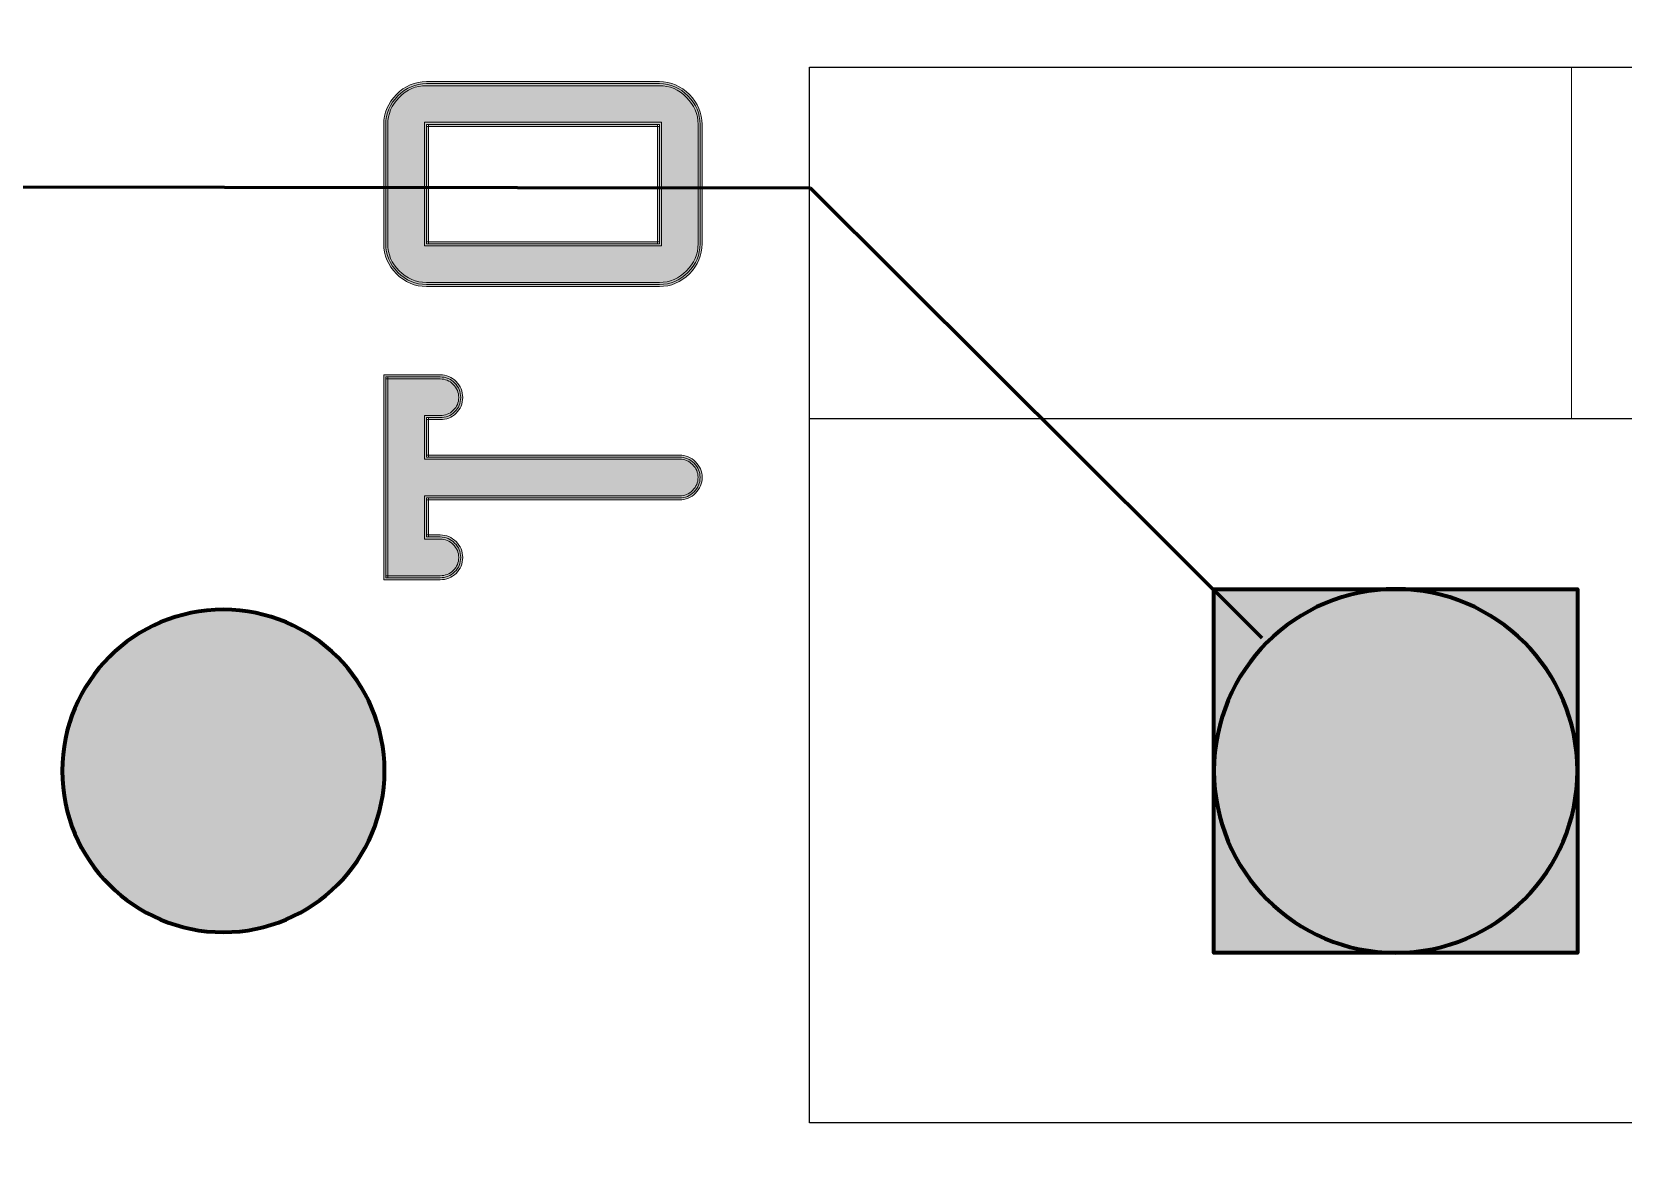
# Model space of a CAD drawing. Header units: inches. Extents: x 3.6 to 56.9, y 3.5 to 76.6.
# Drawn here: x 30.73 to 37.63, y 21.8 to 26.71 of the extents above; entities that cross this region are included whole.
import ezdxf

# ---------------------------------------------------------------- set-up
doc = ezdxf.new("R2010")
doc.units = ezdxf.units.IN
doc.header["$MEASUREMENT"] = 0
for name, color, linetype in [('board', 7, 'Continuous'), ('copper', 7, 'Continuous'), ('mask', 7, 'Continuous'), ('silk', 7, 'Continuous')]:
    doc.layers.add(name, color=color, linetype=linetype)

msp = doc.modelspace()

# ---------------------------------------------------------------- hatches: boundary and pattern name
at = {"layer": 'mask', "true_color": 0xffffff}
h = msp.add_hatch(color=7, dxfattribs=at)
h.dxf.hatch_style = 2
h.paths.add_polyline_path([(35.8553, 24.2939), (37.4301, 24.2939), (37.4301, 22.7191), (35.8553, 22.7191)])
h = msp.add_hatch(color=7, dxfattribs=at)
edge = h.paths.add_edge_path()
edge.add_spline(control_points=[(37.4301, 23.5065), (37.4301, 23.0716), (37.0776, 22.7191), (36.6427, 22.7191), (36.2079, 22.7191), (35.8553, 23.0716), (35.8553, 23.5065), (35.8553, 23.9413), (36.2079, 24.2939), (36.6427, 24.2939), (37.0776, 24.2939), (37.4301, 23.9413), (37.4301, 23.5065)], knot_values=[0, 0, 0, 0, 1, 1, 1, 2, 2, 2, 3, 3, 3, 4, 4, 4, 4], degree=3, periodic=1)
h = msp.add_hatch(color=7, dxfattribs=at)
edge = h.paths.add_edge_path()
edge.add_spline(control_points=[(30.8642, 23.5065), (30.8642, 23.8922), (31.177, 24.205), (31.5627, 24.205), (31.9485, 24.205), (32.2612, 23.8922), (32.2612, 23.5065), (32.2612, 23.1207), (31.9485, 22.808), (31.5627, 22.808), (31.177, 22.808), (30.8642, 23.1207), (30.8642, 23.5065)], knot_values=[0, 0, 0, 0, 1, 1, 1, 2, 2, 2, 3, 3, 3, 4, 4, 4, 4], degree=3, periodic=1)
at = {"layer": 'silk', "true_color": 0xffffff}
h = msp.add_hatch(color=7, dxfattribs=at)
h.dxf.hatch_style = 2
h.paths.add_polyline_path([(33.452, 25.7806), (32.4427, 25.7806), (32.4339, 25.7806), (32.4339, 25.7894), (32.4339, 26.3063), (32.4339, 26.3151), (32.4427, 26.3151), (33.452, 26.3151), (33.4608, 26.3151), (33.4608, 26.3063), (33.4608, 25.7894), (33.4608, 25.7806)])
h.paths.add_polyline_path([(33.4432, 25.7894), (33.4432, 26.3063), (33.452, 26.3063), (33.452, 26.2975), (32.4427, 26.2975), (32.4427, 26.3063), (32.4515, 26.3063), (32.4515, 25.7894), (32.4427, 25.7894), (32.4427, 25.7982), (33.452, 25.7982), (33.452, 25.7894)])
edge = h.paths.add_edge_path()
edge.add_spline(control_points=[(33.452, 25.6218), (33.498, 25.6218), (33.5361, 25.6379), (33.5698, 25.6716), (33.6035, 25.7053), (33.6196, 25.7434), (33.6196, 25.7894), (33.6196, 25.7894), (33.6196, 26.3063), (33.6196, 26.3063), (33.6196, 26.351), (33.6035, 26.3889), (33.5697, 26.4232), (33.536, 26.4575), (33.4979, 26.4738), (33.452, 26.4738), (33.452, 26.4738), (32.4427, 26.4738), (32.4427, 26.4738), (32.3968, 26.4738), (32.3587, 26.4575), (32.325, 26.4232), (32.2912, 26.3889), (32.2751, 26.351), (32.2751, 26.3063), (32.2751, 26.3063), (32.2751, 25.7894), (32.2751, 25.7894), (32.2751, 25.7434), (32.2912, 25.7053), (32.3249, 25.6716), (32.3586, 25.6379), (32.3967, 25.6218), (32.4427, 25.6218), (32.4427, 25.6218), (33.452, 25.6218), (33.452, 25.6218)], knot_values=[0, 0, 0, 0, 1, 1, 1, 2, 2, 2, 3, 3, 3, 4, 4, 4, 5, 5, 5, 6, 6, 6, 7, 7, 7, 8, 8, 8, 9, 9, 9, 10, 10, 10, 11, 11, 11, 12, 12, 12, 12], degree=3, periodic=1)
edge = h.paths.add_edge_path()
edge.add_spline(control_points=[(33.452, 25.6042), (33.452, 25.6042), (32.4427, 25.6042), (32.4427, 25.6042), (32.3932, 25.6042), (32.3486, 25.623), (32.3125, 25.6592), (32.2763, 25.6953), (32.2575, 25.7399), (32.2575, 25.7894), (32.2575, 25.7894), (32.2575, 26.3063), (32.2575, 26.3063), (32.2575, 26.3546), (32.2763, 26.3989), (32.3124, 26.4356), (32.3485, 26.4723), (32.3931, 26.4915), (32.4427, 26.4915), (32.4427, 26.4915), (33.452, 26.4915), (33.452, 26.4915), (33.5016, 26.4915), (33.5461, 26.4723), (33.5823, 26.4356), (33.6184, 26.3989), (33.6372, 26.3546), (33.6372, 26.3063), (33.6372, 26.3063), (33.6372, 25.7894), (33.6372, 25.7894), (33.6372, 25.7399), (33.6184, 25.6953), (33.5822, 25.6592), (33.5461, 25.623), (33.5015, 25.6042), (33.452, 25.6042)], knot_values=[0, 0, 0, 0, 1, 1, 1, 2, 2, 2, 3, 3, 3, 4, 4, 4, 5, 5, 5, 6, 6, 6, 7, 7, 7, 8, 8, 8, 9, 9, 9, 10, 10, 10, 11, 11, 11, 12, 12, 12, 12], degree=3, periodic=1)
edge = h.paths.add_edge_path()
edge.add_spline(control_points=[(32.502, 24.3518), (32.5248, 24.3518), (32.5426, 24.359), (32.5588, 24.3747), (32.575, 24.3903), (32.5823, 24.4077), (32.5823, 24.4303), (32.5823, 24.453), (32.5749, 24.4707), (32.5587, 24.487), (32.5425, 24.5032), (32.5247, 24.5106), (32.502, 24.5106), (32.502, 24.5106), (32.4427, 24.5106), (32.4427, 24.5106), (32.4427, 24.5106), (32.4339, 24.5106), (32.4339, 24.5106), (32.4339, 24.5106), (32.4339, 24.5194), (32.4339, 24.5194), (32.4339, 24.5194), (32.4339, 24.6888), (32.4339, 24.6888), (32.4339, 24.6888), (32.4339, 24.6976), (32.4339, 24.6976), (32.4339, 24.6976), (32.4427, 24.6976), (32.4427, 24.6976), (32.4427, 24.6976), (33.5393, 24.6976), (33.5393, 24.6976), (33.562, 24.6976), (33.5797, 24.705), (33.596, 24.7212), (33.6122, 24.7374), (33.6196, 24.7551), (33.6196, 24.7778), (33.6196, 24.7993), (33.6122, 24.8164), (33.596, 24.8327), (33.5797, 24.8489), (33.562, 24.8563), (33.5393, 24.8563), (33.5393, 24.8563), (32.4427, 24.8563), (32.4427, 24.8563), (32.4427, 24.8563), (32.4339, 24.8563), (32.4339, 24.8563), (32.4339, 24.8563), (32.4339, 24.8651), (32.4339, 24.8651), (32.4339, 24.8651), (32.4339, 25.0363), (32.4339, 25.0363), (32.4339, 25.0363), (32.4339, 25.0451), (32.4339, 25.0451), (32.4339, 25.0451), (32.4427, 25.0451), (32.4427, 25.0451), (32.4427, 25.0451), (32.502, 25.0451), (32.502, 25.0451), (32.5248, 25.0451), (32.5426, 25.0522), (32.5588, 25.0679), (32.575, 25.0836), (32.5823, 25.1009), (32.5823, 25.1236), (32.5823, 25.1463), (32.5749, 25.164), (32.5587, 25.1802), (32.5425, 25.1964), (32.5247, 25.2038), (32.502, 25.2038), (32.502, 25.2038), (32.2663, 25.2038), (32.2663, 25.2038), (32.2663, 25.2038), (32.2663, 25.2126), (32.2663, 25.2126), (32.2663, 25.2126), (32.2751, 25.2126), (32.2751, 25.2126), (32.2751, 25.2126), (32.2751, 24.343), (32.2751, 24.343), (32.2751, 24.343), (32.2663, 24.343), (32.2663, 24.343), (32.2663, 24.343), (32.2663, 24.3518), (32.2663, 24.3518), (32.2663, 24.3518), (32.502, 24.3518), (32.502, 24.3518)], knot_values=[0, 0, 0, 0, 1, 1, 1, 2, 2, 2, 3, 3, 3, 4, 4, 4, 5, 5, 5, 6, 6, 6, 7, 7, 7, 8, 8, 8, 9, 9, 9, 10, 10, 10, 11, 11, 11, 12, 12, 12, 13, 13, 13, 14, 14, 14, 15, 15, 15, 16, 16, 16, 17, 17, 17, 18, 18, 18, 19, 19, 19, 20, 20, 20, 21, 21, 21, 22, 22, 22, 23, 23, 23, 24, 24, 24, 25, 25, 25, 26, 26, 26, 27, 27, 27, 28, 28, 28, 29, 29, 29, 30, 30, 30, 31, 31, 31, 32, 32, 32, 33, 33, 33, 33], degree=3, periodic=1)
edge = h.paths.add_edge_path()
edge.add_spline(control_points=[(32.502, 24.3342), (32.502, 24.3342), (32.2663, 24.3342), (32.2663, 24.3342), (32.2663, 24.3342), (32.2575, 24.3342), (32.2575, 24.3342), (32.2575, 24.3342), (32.2575, 24.343), (32.2575, 24.343), (32.2575, 24.343), (32.2575, 25.2126), (32.2575, 25.2126), (32.2575, 25.2126), (32.2575, 25.2215), (32.2575, 25.2215), (32.2575, 25.2215), (32.2663, 25.2215), (32.2663, 25.2215), (32.2663, 25.2215), (32.502, 25.2215), (32.502, 25.2215), (32.5283, 25.2215), (32.5525, 25.2114), (32.5712, 25.1927), (32.5898, 25.174), (32.5999, 25.1498), (32.5999, 25.1236), (32.5999, 25.0974), (32.5898, 25.0734), (32.571, 25.0553), (32.5523, 25.0372), (32.5282, 25.0275), (32.502, 25.0275), (32.502, 25.0275), (32.4427, 25.0275), (32.4427, 25.0275), (32.4427, 25.0275), (32.4427, 25.0363), (32.4427, 25.0363), (32.4427, 25.0363), (32.4515, 25.0363), (32.4515, 25.0363), (32.4515, 25.0363), (32.4515, 24.8651), (32.4515, 24.8651), (32.4515, 24.8651), (32.4427, 24.8651), (32.4427, 24.8651), (32.4427, 24.8651), (32.4427, 24.874), (32.4427, 24.874), (32.4427, 24.874), (33.5393, 24.874), (33.5393, 24.874), (33.5655, 24.874), (33.5897, 24.8639), (33.6084, 24.8452), (33.6271, 24.8265), (33.6372, 24.8029), (33.6372, 24.7778), (33.6372, 24.7516), (33.6271, 24.7274), (33.6084, 24.7087), (33.5897, 24.69), (33.5655, 24.68), (33.5393, 24.68), (33.5393, 24.68), (32.4427, 24.68), (32.4427, 24.68), (32.4427, 24.68), (32.4427, 24.6888), (32.4427, 24.6888), (32.4427, 24.6888), (32.4515, 24.6888), (32.4515, 24.6888), (32.4515, 24.6888), (32.4515, 24.5194), (32.4515, 24.5194), (32.4515, 24.5194), (32.4427, 24.5194), (32.4427, 24.5194), (32.4427, 24.5194), (32.4427, 24.5282), (32.4427, 24.5282), (32.4427, 24.5282), (32.502, 24.5282), (32.502, 24.5282), (32.5283, 24.5282), (32.5525, 24.5181), (32.5712, 24.4994), (32.5898, 24.4807), (32.5999, 24.4565), (32.5999, 24.4303), (32.5999, 24.4041), (32.5898, 24.3801), (32.571, 24.362), (32.5523, 24.3439), (32.5282, 24.3342), (32.502, 24.3342)], knot_values=[0, 0, 0, 0, 1, 1, 1, 2, 2, 2, 3, 3, 3, 4, 4, 4, 5, 5, 5, 6, 6, 6, 7, 7, 7, 8, 8, 8, 9, 9, 9, 10, 10, 10, 11, 11, 11, 12, 12, 12, 13, 13, 13, 14, 14, 14, 15, 15, 15, 16, 16, 16, 17, 17, 17, 18, 18, 18, 19, 19, 19, 20, 20, 20, 21, 21, 21, 22, 22, 22, 23, 23, 23, 24, 24, 24, 25, 25, 25, 26, 26, 26, 27, 27, 27, 28, 28, 28, 29, 29, 29, 30, 30, 30, 31, 31, 31, 32, 32, 32, 33, 33, 33, 33], degree=3, periodic=1)
h = msp.add_hatch(color=7, dxfattribs=at)
h.dxf.hatch_style = 2
h.paths.add_polyline_path([(33.452, 25.7894), (33.452, 26.3063), (32.4427, 26.3063), (32.4427, 25.7894)])
edge = h.paths.add_edge_path()
edge.add_spline(control_points=[(33.452, 25.613), (33.452, 25.613), (32.4427, 25.613), (32.4427, 25.613), (32.3949, 25.613), (32.3536, 25.6305), (32.3187, 25.6654), (32.2838, 25.7003), (32.2663, 25.7417), (32.2663, 25.7894), (32.2663, 25.7894), (32.2663, 26.3063), (32.2663, 26.3063), (32.2663, 26.3528), (32.2838, 26.3939), (32.3187, 26.4294), (32.3536, 26.4649), (32.3949, 26.4826), (32.4427, 26.4826), (32.4427, 26.4826), (33.452, 26.4826), (33.452, 26.4826), (33.4997, 26.4826), (33.5411, 26.4649), (33.576, 26.4294), (33.6109, 26.3939), (33.6284, 26.3528), (33.6284, 26.3063), (33.6284, 26.3063), (33.6284, 25.7894), (33.6284, 25.7894), (33.6284, 25.7417), (33.6109, 25.7003), (33.576, 25.6654), (33.5411, 25.6305), (33.4997, 25.613), (33.452, 25.613)], knot_values=[0, 0, 0, 0, 1, 1, 1, 2, 2, 2, 3, 3, 3, 4, 4, 4, 5, 5, 5, 6, 6, 6, 7, 7, 7, 8, 8, 8, 9, 9, 9, 10, 10, 10, 11, 11, 11, 12, 12, 12, 12], degree=3, periodic=1)
edge = h.paths.add_edge_path()
edge.add_spline(control_points=[(32.502, 24.343), (32.502, 24.343), (32.2663, 24.343), (32.2663, 24.343), (32.2663, 24.343), (32.2663, 25.2126), (32.2663, 25.2126), (32.2663, 25.2126), (32.502, 25.2126), (32.502, 25.2126), (32.5265, 25.2126), (32.5475, 25.2039), (32.5649, 25.1865), (32.5824, 25.169), (32.5911, 25.148), (32.5911, 25.1236), (32.5911, 25.0991), (32.5824, 25.0785), (32.5649, 25.0616), (32.5475, 25.0447), (32.5265, 25.0363), (32.502, 25.0363), (32.502, 25.0363), (32.4427, 25.0363), (32.4427, 25.0363), (32.4427, 25.0363), (32.4427, 24.8651), (32.4427, 24.8651), (32.4427, 24.8651), (33.5393, 24.8651), (33.5393, 24.8651), (33.5638, 24.8651), (33.5847, 24.8564), (33.6022, 24.8389), (33.6197, 24.8215), (33.6284, 24.8011), (33.6284, 24.7778), (33.6284, 24.7534), (33.6197, 24.7324), (33.6022, 24.715), (33.5847, 24.6975), (33.5638, 24.6888), (33.5393, 24.6888), (33.5393, 24.6888), (32.4427, 24.6888), (32.4427, 24.6888), (32.4427, 24.6888), (32.4427, 24.5194), (32.4427, 24.5194), (32.4427, 24.5194), (32.502, 24.5194), (32.502, 24.5194), (32.5265, 24.5194), (32.5475, 24.5107), (32.5649, 24.4932), (32.5824, 24.4757), (32.5911, 24.4548), (32.5911, 24.4303), (32.5911, 24.4059), (32.5824, 24.3852), (32.5649, 24.3683), (32.5475, 24.3515), (32.5265, 24.343), (32.502, 24.343)], knot_values=[0, 0, 0, 0, 1, 1, 1, 2, 2, 2, 3, 3, 3, 4, 4, 4, 5, 5, 5, 6, 6, 6, 7, 7, 7, 8, 8, 8, 9, 9, 9, 10, 10, 10, 11, 11, 11, 12, 12, 12, 13, 13, 13, 14, 14, 14, 15, 15, 15, 16, 16, 16, 17, 17, 17, 18, 18, 18, 19, 19, 19, 20, 20, 20, 21, 21, 21, 21], degree=3, periodic=1)

# ---------------------------------------------------------------- linework, layer by layer
at = {"layer": 'board', "color": 7, "lineweight": 20, "true_color": 0xffffff}
msp.add_open_spline([(56.8521, 12.1646), (56.8521, 12.1646), (55.3337, 10.6434), (55.3337, 10.6434), (55.3337, 10.6434), (43.9474, 10.6434), (43.9474, 10.6434), (43.9474, 10.6434), (41.4173, 8.1094), (41.4173, 8.1094), (41.4173, 8.1094), (8.7761, 8.1094), (8.7761, 8.1094), (8.7761, 8.1094), (6.246, 10.6434), (6.246, 10.6434), (6.246, 10.6434), (4.7111, 10.6434), (4.7111, 10.6434), (4.2186, 10.5873), (3.7727, 10.9401), (3.7148, 11.4312), (3.7074, 11.4979), (3.7074, 11.5709), (3.7148, 11.6404), (3.7148, 11.6404), (3.7148, 75.5088), (3.7148, 75.5088), (3.6569, 76.0016), (4.0097, 76.4482), (4.5011, 76.5061), (4.5706, 76.5142), (4.6408, 76.5142), (4.7114, 76.5061), (4.7114, 76.5061), (55.8558, 76.5061), (55.8558, 76.5061), (56.3487, 76.5636), (56.7949, 76.2104), (56.8521, 75.7176), (56.8602, 75.6481), (56.8602, 75.5779), (56.8521, 75.5088), (56.8521, 75.5088), (56.8521, 12.1646), (56.8521, 12.1646)], degree=3, knots=[0, 0, 0, 0, 1, 1, 1, 2, 2, 2, 3, 3, 3, 4, 4, 4, 5, 5, 5, 6, 6, 6, 7, 7, 7, 8, 8, 8, 9, 9, 9, 10, 10, 10, 11, 11, 11, 12, 12, 12, 13, 13, 13, 14, 14, 14, 15, 15, 15, 15], dxfattribs=at)
at = {"layer": 'copper', "color": 7, "lineweight": 60, "true_color": 0xffffff}
for points in [[(34.1072, 26.0299), (29.027, 26.035)], [(36.0645, 24.0818), (34.1072, 26.0297)]]:
    msp.add_lwpolyline(points, dxfattribs=at)
at = {"layer": 'copper', "color": 7, "lineweight": 50, "true_color": 0xffffff}
msp.add_lwpolyline([(35.8553, 24.2939), (37.4301, 24.2939), (37.4301, 22.7191), (35.8553, 22.7191), (35.8553, 24.2939)], dxfattribs=at)
for points in [[(37.4301, 23.5065), (37.4301, 23.0716), (37.0776, 22.7191), (36.6427, 22.7191), (36.2079, 22.7191), (35.8553, 23.0716), (35.8553, 23.5065), (35.8553, 23.9413), (36.2079, 24.2939), (36.6427, 24.2939), (37.0776, 24.2939), (37.4301, 23.9413), (37.4301, 23.5065)], [(30.8642, 23.5065), (30.8642, 23.8922), (31.177, 24.205), (31.5627, 24.205), (31.9485, 24.205), (32.2612, 23.8922), (32.2612, 23.5065), (32.2612, 23.1207), (31.9485, 22.808), (31.5627, 22.808), (31.177, 22.808), (30.8642, 23.1207), (30.8642, 23.5065)]]:
    msp.add_open_spline(points, degree=3, knots=[0, 0, 0, 0, 1, 1, 1, 2, 2, 2, 3, 3, 3, 4, 4, 4, 4], dxfattribs=at)
at = {"layer": 'mask', "lineweight": 0}
msp.add_lwpolyline([(35.8553, 24.2939), (37.4301, 24.2939), (37.4301, 22.7191), (35.8553, 22.7191), (35.8553, 24.2939)], dxfattribs=at)
at = {"layer": 'mask', "color": 7, "lineweight": 80, "true_color": 0xffffff}
msp.add_lwpolyline([(35.8553, 24.2939), (37.4301, 24.2939), (37.4301, 22.7191), (35.8553, 22.7191), (35.8553, 24.2939)], dxfattribs=at)
at = {"layer": 'mask', "lineweight": 0}
for points in [[(37.4301, 23.5065), (37.4301, 23.0716), (37.0776, 22.7191), (36.6427, 22.7191), (36.2079, 22.7191), (35.8553, 23.0716), (35.8553, 23.5065), (35.8553, 23.9413), (36.2079, 24.2939), (36.6427, 24.2939), (37.0776, 24.2939), (37.4301, 23.9413), (37.4301, 23.5065)], [(30.8642, 23.5065), (30.8642, 23.8922), (31.177, 24.205), (31.5627, 24.205), (31.9485, 24.205), (32.2612, 23.8922), (32.2612, 23.5065), (32.2612, 23.1207), (31.9485, 22.808), (31.5627, 22.808), (31.177, 22.808), (30.8642, 23.1207), (30.8642, 23.5065)]]:
    msp.add_open_spline(points, degree=3, knots=[0, 0, 0, 0, 1, 1, 1, 2, 2, 2, 3, 3, 3, 4, 4, 4, 4], dxfattribs=at)
at = {"layer": 'mask', "color": 7, "lineweight": 80, "true_color": 0xffffff}
for points in [[(37.4301, 23.5065), (37.4301, 23.0716), (37.0776, 22.7191), (36.6427, 22.7191), (36.2079, 22.7191), (35.8553, 23.0716), (35.8553, 23.5065), (35.8553, 23.9413), (36.2079, 24.2939), (36.6427, 24.2939), (37.0776, 24.2939), (37.4301, 23.9413), (37.4301, 23.5065)], [(30.8642, 23.5065), (30.8642, 23.8922), (31.177, 24.205), (31.5627, 24.205), (31.9485, 24.205), (32.2612, 23.8922), (32.2612, 23.5065), (32.2612, 23.1207), (31.9485, 22.808), (31.5627, 22.808), (31.177, 22.808), (30.8642, 23.1207), (30.8642, 23.5065)]]:
    msp.add_open_spline(points, degree=3, knots=[0, 0, 0, 0, 1, 1, 1, 2, 2, 2, 3, 3, 3, 4, 4, 4, 4], dxfattribs=at)
at = {"layer": 'silk', "color": 7, "lineweight": 25, "true_color": 0xffffff}
for points in [[(34.1027, 26.5545), (44.2627, 26.5545)], [(34.1027, 21.9825), (34.1027, 26.5545)], [(34.1027, 26.5545), (44.2627, 26.5545)], [(34.1027, 25.0305), (34.1027, 26.5545)], [(44.2627, 25.0305), (34.1027, 25.0305)], [(44.2627, 21.9825), (34.1027, 21.9825)]]:
    msp.add_lwpolyline(points, dxfattribs=at)
at = {"layer": 'silk', "color": 7, "lineweight": 13, "true_color": 0xffffff}
msp.add_lwpolyline([(37.4047, 26.5545), (37.4047, 25.0305)], dxfattribs=at)
at = {"layer": 'silk', "lineweight": 0}
for points in [[(33.452, 25.7806), (32.4427, 25.7806), (32.4339, 25.7806), (32.4339, 25.7894), (32.4339, 26.3063), (32.4339, 26.3151), (32.4427, 26.3151), (33.452, 26.3151), (33.4608, 26.3151), (33.4608, 26.3063), (33.4608, 25.7894), (33.4608, 25.7806), (33.452, 25.7806)], [(33.452, 25.7894), (33.452, 26.3063), (32.4427, 26.3063), (32.4427, 25.7894), (33.452, 25.7894)], [(33.4432, 25.7894), (33.4432, 26.3063), (33.452, 26.3063), (33.452, 26.2975), (32.4427, 26.2975), (32.4427, 26.3063), (32.4515, 26.3063), (32.4515, 25.7894), (32.4427, 25.7894), (32.4427, 25.7982), (33.452, 25.7982), (33.452, 25.7894), (33.4432, 25.7894)], [(35.8553, 24.2939), (37.4301, 24.2939), (37.4301, 22.7191), (35.8553, 22.7191), (35.8553, 24.2939)]]:
    msp.add_lwpolyline(points, dxfattribs=at)
at = {"layer": 'silk', "color": 18, "lineweight": 80, "true_color": 0x000000}
msp.add_lwpolyline([(35.8553, 24.2939), (37.4301, 24.2939), (37.4301, 22.7191), (35.8553, 22.7191), (35.8553, 24.2939)], dxfattribs=at)
at = {"layer": 'silk', "lineweight": 0}
for points, knots in [([(33.452, 25.6042), (33.452, 25.6042), (32.4427, 25.6042), (32.4427, 25.6042), (32.3932, 25.6042), (32.3486, 25.623), (32.3125, 25.6592), (32.2763, 25.6953), (32.2575, 25.7399), (32.2575, 25.7894), (32.2575, 25.7894), (32.2575, 26.3063), (32.2575, 26.3063), (32.2575, 26.3546), (32.2763, 26.3989), (32.3124, 26.4356), (32.3485, 26.4723), (32.3931, 26.4915), (32.4427, 26.4915), (32.4427, 26.4915), (33.452, 26.4915), (33.452, 26.4915), (33.5016, 26.4915), (33.5461, 26.4723), (33.5823, 26.4356), (33.6184, 26.3989), (33.6372, 26.3546), (33.6372, 26.3063), (33.6372, 26.3063), (33.6372, 25.7894), (33.6372, 25.7894), (33.6372, 25.7399), (33.6184, 25.6953), (33.5822, 25.6592), (33.5461, 25.623), (33.5015, 25.6042), (33.452, 25.6042)], [0, 0, 0, 0, 1, 1, 1, 2, 2, 2, 3, 3, 3, 4, 4, 4, 5, 5, 5, 6, 6, 6, 7, 7, 7, 8, 8, 8, 9, 9, 9, 10, 10, 10, 11, 11, 11, 12, 12, 12, 12]), ([(33.452, 25.613), (33.452, 25.613), (32.4427, 25.613), (32.4427, 25.613), (32.3949, 25.613), (32.3536, 25.6305), (32.3187, 25.6654), (32.2838, 25.7003), (32.2663, 25.7417), (32.2663, 25.7894), (32.2663, 25.7894), (32.2663, 26.3063), (32.2663, 26.3063), (32.2663, 26.3528), (32.2838, 26.3939), (32.3187, 26.4294), (32.3536, 26.4649), (32.3949, 26.4826), (32.4427, 26.4826), (32.4427, 26.4826), (33.452, 26.4826), (33.452, 26.4826), (33.4997, 26.4826), (33.5411, 26.4649), (33.576, 26.4294), (33.6109, 26.3939), (33.6284, 26.3528), (33.6284, 26.3063), (33.6284, 26.3063), (33.6284, 25.7894), (33.6284, 25.7894), (33.6284, 25.7417), (33.6109, 25.7003), (33.576, 25.6654), (33.5411, 25.6305), (33.4997, 25.613), (33.452, 25.613)], [0, 0, 0, 0, 1, 1, 1, 2, 2, 2, 3, 3, 3, 4, 4, 4, 5, 5, 5, 6, 6, 6, 7, 7, 7, 8, 8, 8, 9, 9, 9, 10, 10, 10, 11, 11, 11, 12, 12, 12, 12]), ([(33.452, 25.6218), (33.498, 25.6218), (33.5361, 25.6379), (33.5698, 25.6716), (33.6035, 25.7053), (33.6196, 25.7434), (33.6196, 25.7894), (33.6196, 25.7894), (33.6196, 26.3063), (33.6196, 26.3063), (33.6196, 26.351), (33.6035, 26.3889), (33.5697, 26.4232), (33.536, 26.4575), (33.4979, 26.4738), (33.452, 26.4738), (33.452, 26.4738), (32.4427, 26.4738), (32.4427, 26.4738), (32.3968, 26.4738), (32.3587, 26.4575), (32.325, 26.4232), (32.2912, 26.3889), (32.2751, 26.351), (32.2751, 26.3063), (32.2751, 26.3063), (32.2751, 25.7894), (32.2751, 25.7894), (32.2751, 25.7434), (32.2912, 25.7053), (32.3249, 25.6716), (32.3586, 25.6379), (32.3967, 25.6218), (32.4427, 25.6218), (32.4427, 25.6218), (33.452, 25.6218), (33.452, 25.6218)], [0, 0, 0, 0, 1, 1, 1, 2, 2, 2, 3, 3, 3, 4, 4, 4, 5, 5, 5, 6, 6, 6, 7, 7, 7, 8, 8, 8, 9, 9, 9, 10, 10, 10, 11, 11, 11, 12, 12, 12, 12]), ([(32.502, 24.3342), (32.502, 24.3342), (32.2663, 24.3342), (32.2663, 24.3342), (32.2663, 24.3342), (32.2575, 24.3342), (32.2575, 24.3342), (32.2575, 24.3342), (32.2575, 24.343), (32.2575, 24.343), (32.2575, 24.343), (32.2575, 25.2126), (32.2575, 25.2126), (32.2575, 25.2126), (32.2575, 25.2215), (32.2575, 25.2215), (32.2575, 25.2215), (32.2663, 25.2215), (32.2663, 25.2215), (32.2663, 25.2215), (32.502, 25.2215), (32.502, 25.2215), (32.5283, 25.2215), (32.5525, 25.2114), (32.5712, 25.1927), (32.5898, 25.174), (32.5999, 25.1498), (32.5999, 25.1236), (32.5999, 25.0974), (32.5898, 25.0734), (32.571, 25.0553), (32.5523, 25.0372), (32.5282, 25.0275), (32.502, 25.0275), (32.502, 25.0275), (32.4427, 25.0275), (32.4427, 25.0275), (32.4427, 25.0275), (32.4427, 25.0363), (32.4427, 25.0363), (32.4427, 25.0363), (32.4515, 25.0363), (32.4515, 25.0363), (32.4515, 25.0363), (32.4515, 24.8651), (32.4515, 24.8651), (32.4515, 24.8651), (32.4427, 24.8651), (32.4427, 24.8651), (32.4427, 24.8651), (32.4427, 24.874), (32.4427, 24.874), (32.4427, 24.874), (33.5393, 24.874), (33.5393, 24.874), (33.5655, 24.874), (33.5897, 24.8639), (33.6084, 24.8452), (33.6271, 24.8265), (33.6372, 24.8029), (33.6372, 24.7778), (33.6372, 24.7516), (33.6271, 24.7274), (33.6084, 24.7087), (33.5897, 24.69), (33.5655, 24.68), (33.5393, 24.68), (33.5393, 24.68), (32.4427, 24.68), (32.4427, 24.68), (32.4427, 24.68), (32.4427, 24.6888), (32.4427, 24.6888), (32.4427, 24.6888), (32.4515, 24.6888), (32.4515, 24.6888), (32.4515, 24.6888), (32.4515, 24.5194), (32.4515, 24.5194), (32.4515, 24.5194), (32.4427, 24.5194), (32.4427, 24.5194), (32.4427, 24.5194), (32.4427, 24.5282), (32.4427, 24.5282), (32.4427, 24.5282), (32.502, 24.5282), (32.502, 24.5282), (32.5283, 24.5282), (32.5525, 24.5181), (32.5712, 24.4994), (32.5898, 24.4807), (32.5999, 24.4565), (32.5999, 24.4303), (32.5999, 24.4041), (32.5898, 24.3801), (32.571, 24.362), (32.5523, 24.3439), (32.5282, 24.3342), (32.502, 24.3342)], [0, 0, 0, 0, 1, 1, 1, 2, 2, 2, 3, 3, 3, 4, 4, 4, 5, 5, 5, 6, 6, 6, 7, 7, 7, 8, 8, 8, 9, 9, 9, 10, 10, 10, 11, 11, 11, 12, 12, 12, 13, 13, 13, 14, 14, 14, 15, 15, 15, 16, 16, 16, 17, 17, 17, 18, 18, 18, 19, 19, 19, 20, 20, 20, 21, 21, 21, 22, 22, 22, 23, 23, 23, 24, 24, 24, 25, 25, 25, 26, 26, 26, 27, 27, 27, 28, 28, 28, 29, 29, 29, 30, 30, 30, 31, 31, 31, 32, 32, 32, 33, 33, 33, 33]), ([(32.502, 24.343), (32.502, 24.343), (32.2663, 24.343), (32.2663, 24.343), (32.2663, 24.343), (32.2663, 25.2126), (32.2663, 25.2126), (32.2663, 25.2126), (32.502, 25.2126), (32.502, 25.2126), (32.5265, 25.2126), (32.5475, 25.2039), (32.5649, 25.1865), (32.5824, 25.169), (32.5911, 25.148), (32.5911, 25.1236), (32.5911, 25.0991), (32.5824, 25.0785), (32.5649, 25.0616), (32.5475, 25.0447), (32.5265, 25.0363), (32.502, 25.0363), (32.502, 25.0363), (32.4427, 25.0363), (32.4427, 25.0363), (32.4427, 25.0363), (32.4427, 24.8651), (32.4427, 24.8651), (32.4427, 24.8651), (33.5393, 24.8651), (33.5393, 24.8651), (33.5638, 24.8651), (33.5847, 24.8564), (33.6022, 24.8389), (33.6197, 24.8215), (33.6284, 24.8011), (33.6284, 24.7778), (33.6284, 24.7534), (33.6197, 24.7324), (33.6022, 24.715), (33.5847, 24.6975), (33.5638, 24.6888), (33.5393, 24.6888), (33.5393, 24.6888), (32.4427, 24.6888), (32.4427, 24.6888), (32.4427, 24.6888), (32.4427, 24.5194), (32.4427, 24.5194), (32.4427, 24.5194), (32.502, 24.5194), (32.502, 24.5194), (32.5265, 24.5194), (32.5475, 24.5107), (32.5649, 24.4932), (32.5824, 24.4757), (32.5911, 24.4548), (32.5911, 24.4303), (32.5911, 24.4059), (32.5824, 24.3852), (32.5649, 24.3683), (32.5475, 24.3515), (32.5265, 24.343), (32.502, 24.343)], [0, 0, 0, 0, 1, 1, 1, 2, 2, 2, 3, 3, 3, 4, 4, 4, 5, 5, 5, 6, 6, 6, 7, 7, 7, 8, 8, 8, 9, 9, 9, 10, 10, 10, 11, 11, 11, 12, 12, 12, 13, 13, 13, 14, 14, 14, 15, 15, 15, 16, 16, 16, 17, 17, 17, 18, 18, 18, 19, 19, 19, 20, 20, 20, 21, 21, 21, 21]), ([(32.502, 24.3518), (32.5248, 24.3518), (32.5426, 24.359), (32.5588, 24.3747), (32.575, 24.3903), (32.5823, 24.4077), (32.5823, 24.4303), (32.5823, 24.453), (32.5749, 24.4707), (32.5587, 24.487), (32.5425, 24.5032), (32.5247, 24.5106), (32.502, 24.5106), (32.502, 24.5106), (32.4427, 24.5106), (32.4427, 24.5106), (32.4427, 24.5106), (32.4339, 24.5106), (32.4339, 24.5106), (32.4339, 24.5106), (32.4339, 24.5194), (32.4339, 24.5194), (32.4339, 24.5194), (32.4339, 24.6888), (32.4339, 24.6888), (32.4339, 24.6888), (32.4339, 24.6976), (32.4339, 24.6976), (32.4339, 24.6976), (32.4427, 24.6976), (32.4427, 24.6976), (32.4427, 24.6976), (33.5393, 24.6976), (33.5393, 24.6976), (33.562, 24.6976), (33.5797, 24.705), (33.596, 24.7212), (33.6122, 24.7374), (33.6196, 24.7551), (33.6196, 24.7778), (33.6196, 24.7993), (33.6122, 24.8164), (33.596, 24.8327), (33.5797, 24.8489), (33.562, 24.8563), (33.5393, 24.8563), (33.5393, 24.8563), (32.4427, 24.8563), (32.4427, 24.8563), (32.4427, 24.8563), (32.4339, 24.8563), (32.4339, 24.8563), (32.4339, 24.8563), (32.4339, 24.8651), (32.4339, 24.8651), (32.4339, 24.8651), (32.4339, 25.0363), (32.4339, 25.0363), (32.4339, 25.0363), (32.4339, 25.0451), (32.4339, 25.0451), (32.4339, 25.0451), (32.4427, 25.0451), (32.4427, 25.0451), (32.4427, 25.0451), (32.502, 25.0451), (32.502, 25.0451), (32.5248, 25.0451), (32.5426, 25.0522), (32.5588, 25.0679), (32.575, 25.0836), (32.5823, 25.1009), (32.5823, 25.1236), (32.5823, 25.1463), (32.5749, 25.164), (32.5587, 25.1802), (32.5425, 25.1964), (32.5247, 25.2038), (32.502, 25.2038), (32.502, 25.2038), (32.2663, 25.2038), (32.2663, 25.2038), (32.2663, 25.2038), (32.2663, 25.2126), (32.2663, 25.2126), (32.2663, 25.2126), (32.2751, 25.2126), (32.2751, 25.2126), (32.2751, 25.2126), (32.2751, 24.343), (32.2751, 24.343), (32.2751, 24.343), (32.2663, 24.343), (32.2663, 24.343), (32.2663, 24.343), (32.2663, 24.3518), (32.2663, 24.3518), (32.2663, 24.3518), (32.502, 24.3518), (32.502, 24.3518)], [0, 0, 0, 0, 1, 1, 1, 2, 2, 2, 3, 3, 3, 4, 4, 4, 5, 5, 5, 6, 6, 6, 7, 7, 7, 8, 8, 8, 9, 9, 9, 10, 10, 10, 11, 11, 11, 12, 12, 12, 13, 13, 13, 14, 14, 14, 15, 15, 15, 16, 16, 16, 17, 17, 17, 18, 18, 18, 19, 19, 19, 20, 20, 20, 21, 21, 21, 22, 22, 22, 23, 23, 23, 24, 24, 24, 25, 25, 25, 26, 26, 26, 27, 27, 27, 28, 28, 28, 29, 29, 29, 30, 30, 30, 31, 31, 31, 32, 32, 32, 33, 33, 33, 33]), ([(37.4301, 23.5065), (37.4301, 23.0716), (37.0776, 22.7191), (36.6427, 22.7191), (36.2079, 22.7191), (35.8553, 23.0716), (35.8553, 23.5065), (35.8553, 23.9413), (36.2079, 24.2939), (36.6427, 24.2939), (37.0776, 24.2939), (37.4301, 23.9413), (37.4301, 23.5065)], [0, 0, 0, 0, 1, 1, 1, 2, 2, 2, 3, 3, 3, 4, 4, 4, 4]), ([(30.8642, 23.5065), (30.8642, 23.8922), (31.177, 24.205), (31.5627, 24.205), (31.9485, 24.205), (32.2612, 23.8922), (32.2612, 23.5065), (32.2612, 23.1207), (31.9485, 22.808), (31.5627, 22.808), (31.177, 22.808), (30.8642, 23.1207), (30.8642, 23.5065)], [0, 0, 0, 0, 1, 1, 1, 2, 2, 2, 3, 3, 3, 4, 4, 4, 4])]:
    msp.add_open_spline(points, degree=3, knots=knots, dxfattribs=at)
at = {"layer": 'silk', "color": 18, "lineweight": 80, "true_color": 0x000000}
for points in [[(37.4301, 23.5065), (37.4301, 23.0716), (37.0776, 22.7191), (36.6427, 22.7191), (36.2079, 22.7191), (35.8553, 23.0716), (35.8553, 23.5065), (35.8553, 23.9413), (36.2079, 24.2939), (36.6427, 24.2939), (37.0776, 24.2939), (37.4301, 23.9413), (37.4301, 23.5065)], [(30.8642, 23.5065), (30.8642, 23.8922), (31.177, 24.205), (31.5627, 24.205), (31.9485, 24.205), (32.2612, 23.8922), (32.2612, 23.5065), (32.2612, 23.1207), (31.9485, 22.808), (31.5627, 22.808), (31.177, 22.808), (30.8642, 23.1207), (30.8642, 23.5065)]]:
    msp.add_open_spline(points, degree=3, knots=[0, 0, 0, 0, 1, 1, 1, 2, 2, 2, 3, 3, 3, 4, 4, 4, 4], dxfattribs=at)

doc.saveas('drawing.dxf')
